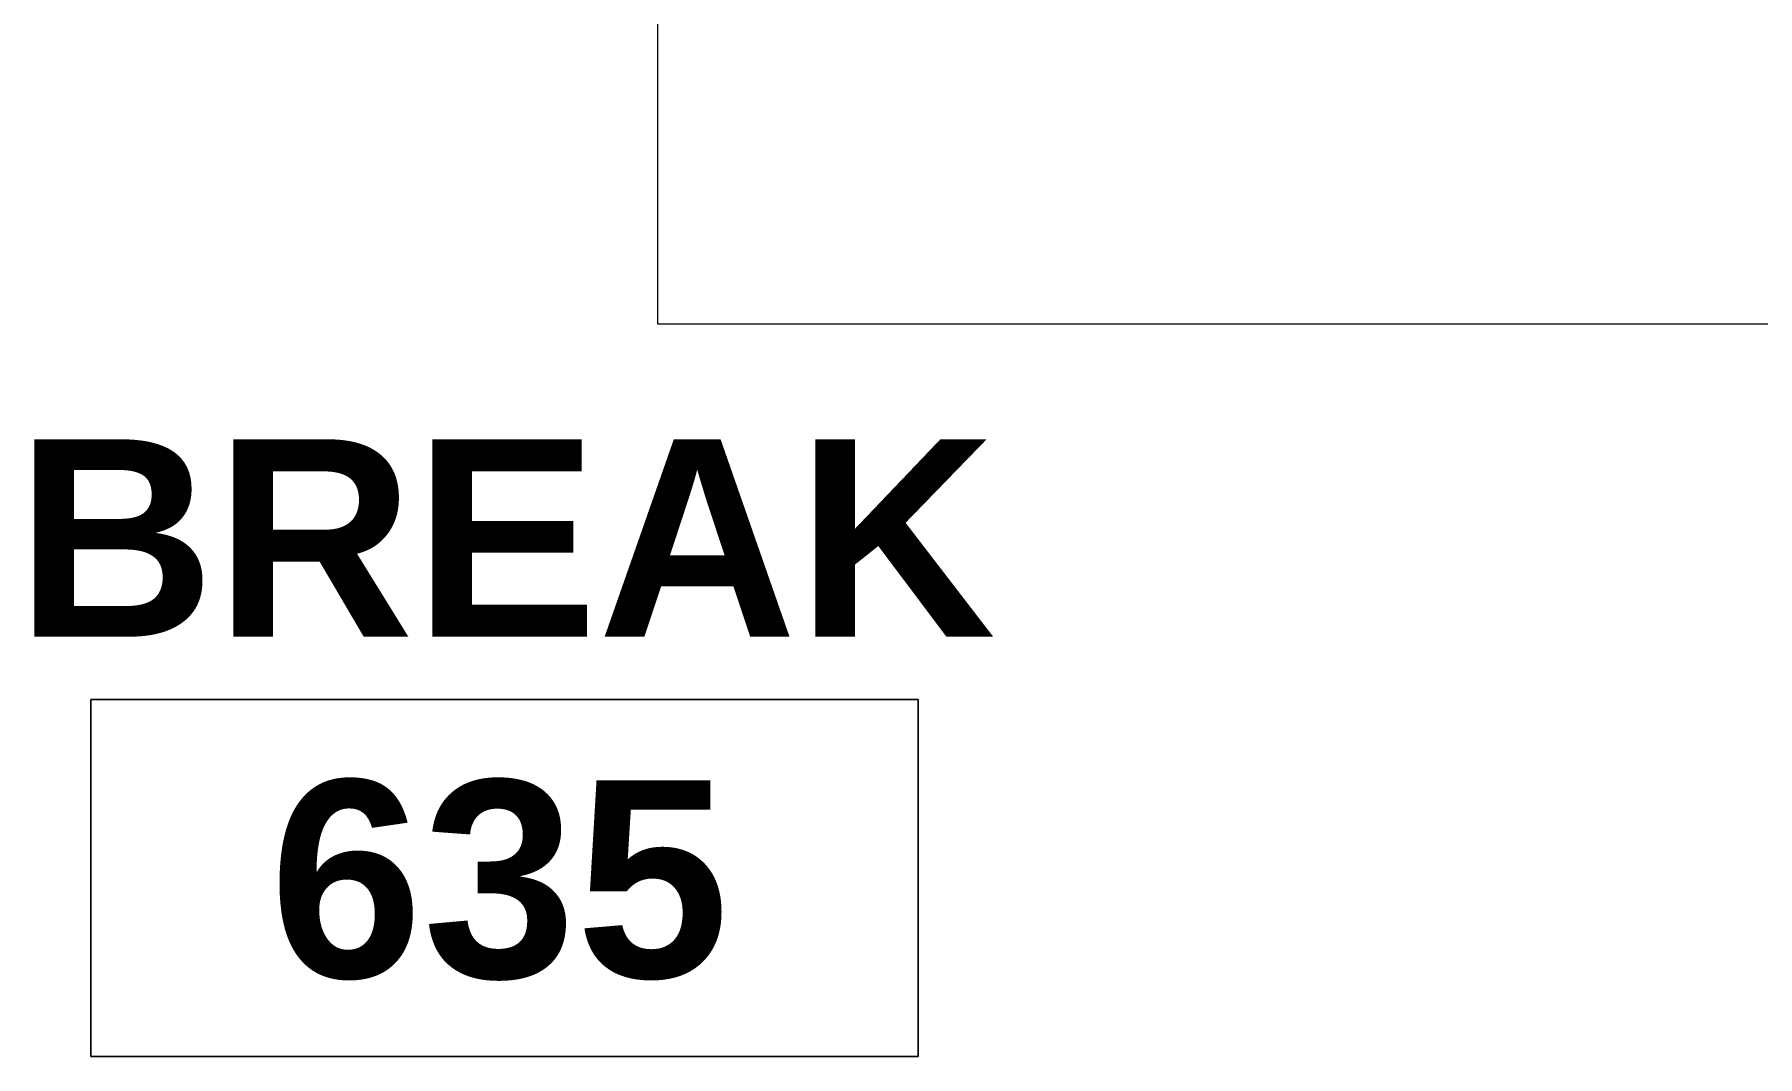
# Model space of a CAD drawing. Header units: inches. Extents: x -1180 to 2011, y -268 to 2143.
# Drawn here: x 97.3 to 172.3, y 1872.3 to 1916.8 of the extents above; entities that cross this region are included whole.
import ezdxf

# ---------------------------------------------------------------- set-up
doc = ezdxf.new("R2010")
doc.units = ezdxf.units.IN
doc.header["$MEASUREMENT"] = 0
doc.layers.add('A-AREA-IDEN', color=2, linetype='Continuous', lineweight=9)
doc.layers.add('A-GENM', color=13, linetype='Continuous', lineweight=9)
doc.styles.add('Swis721 Lt BT_B', font='', dxfattribs={"height": 8.583975})
doc.styles.get('Swis721 Lt BT_B').set_extended_font_data('Swis721 Lt BT', bold=True)

# ---------------------------------------------------------------- blocks, each defined once
blk = doc.blocks.new('Generic Models 2 - Generic Models 2-5750821-6TH FLOOR POWER _ SIGNAL')
at = {"layer": 'A-GENM'}
for p, q in [((122.382, 2060.178), (122.382, 1904.178)), ((122.382, 1904.178), (230.382, 1904.178))]:
    blk.add_line(p, q, dxfattribs=at)
blk = doc.blocks.new('Room Tag - Room Name and Number-3379422-6TH FLOOR POWER _ SIGNAL')
at = {"layer": 'A-AREA-IDEN'}
for p, q in [((-0.18806, -0.16357), (-0.18806, -0.00182)), ((-0.18806, -0.00182), (0.18694, -0.00182)), ((0.18694, -0.00182), (-0.18806, -0.00182)), ((-0.18806, -0.00182), (-0.18806, -0.16357)), ((0.18694, -0.00182), (0.18694, -0.16357)), ((0.18694, -0.16357), (0.18694, -0.00182)), ((0.18694, -0.16357), (-0.18806, -0.16357)), ((-0.18806, -0.16357), (0.18694, -0.16357))]:
    blk.add_line(p, q, dxfattribs=at)

msp = doc.modelspace()

# ---------------------------------------------------------------- block references
at = {"layer": 'A-AREA-IDEN', "xscale": 95.99999999999994, "yscale": 95.99999999999994, "zscale": 95.99999999999994}
msp.add_blockref('Room Tag - Room Name and Number-3379422-6TH FLOOR POWER _ SIGNAL', (117.777, 1888.024), dxfattribs=at)
at = {"layer": 'A-GENM'}
msp.add_blockref('Generic Models 2 - Generic Models 2-5750821-6TH FLOOR POWER _ SIGNAL', (2, 0), dxfattribs=at)

# ---------------------------------------------------------------- texts
at = {"layer": 'A-AREA-IDEN', "char_height": 8.584, "attachment_point": 2, "line_spacing_factor": 0.998538, "style": 'Swis721 Lt BT_B'}
for s, insert, width in [('BREAK', (117.788, 1899.162), 45.252), ('635', (117.502, 1884.335), 23.004)]:
    msp.add_mtext(s, dxfattribs=dict(at, insert=insert, width=width))

doc.saveas('drawing.dxf')
